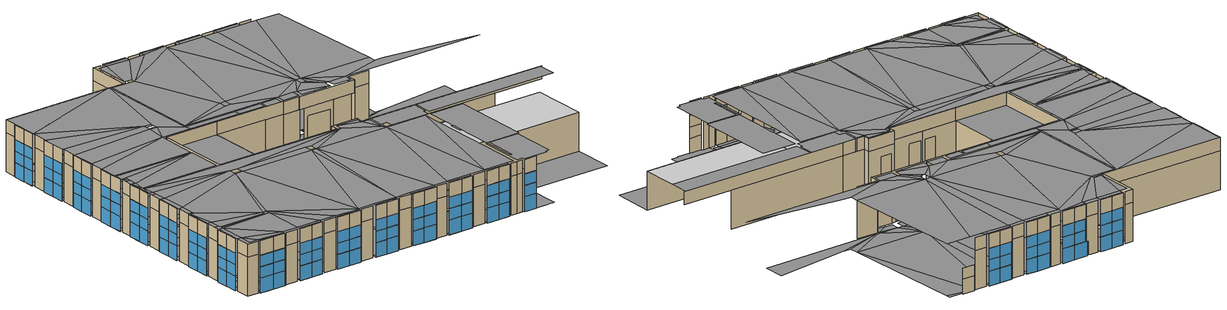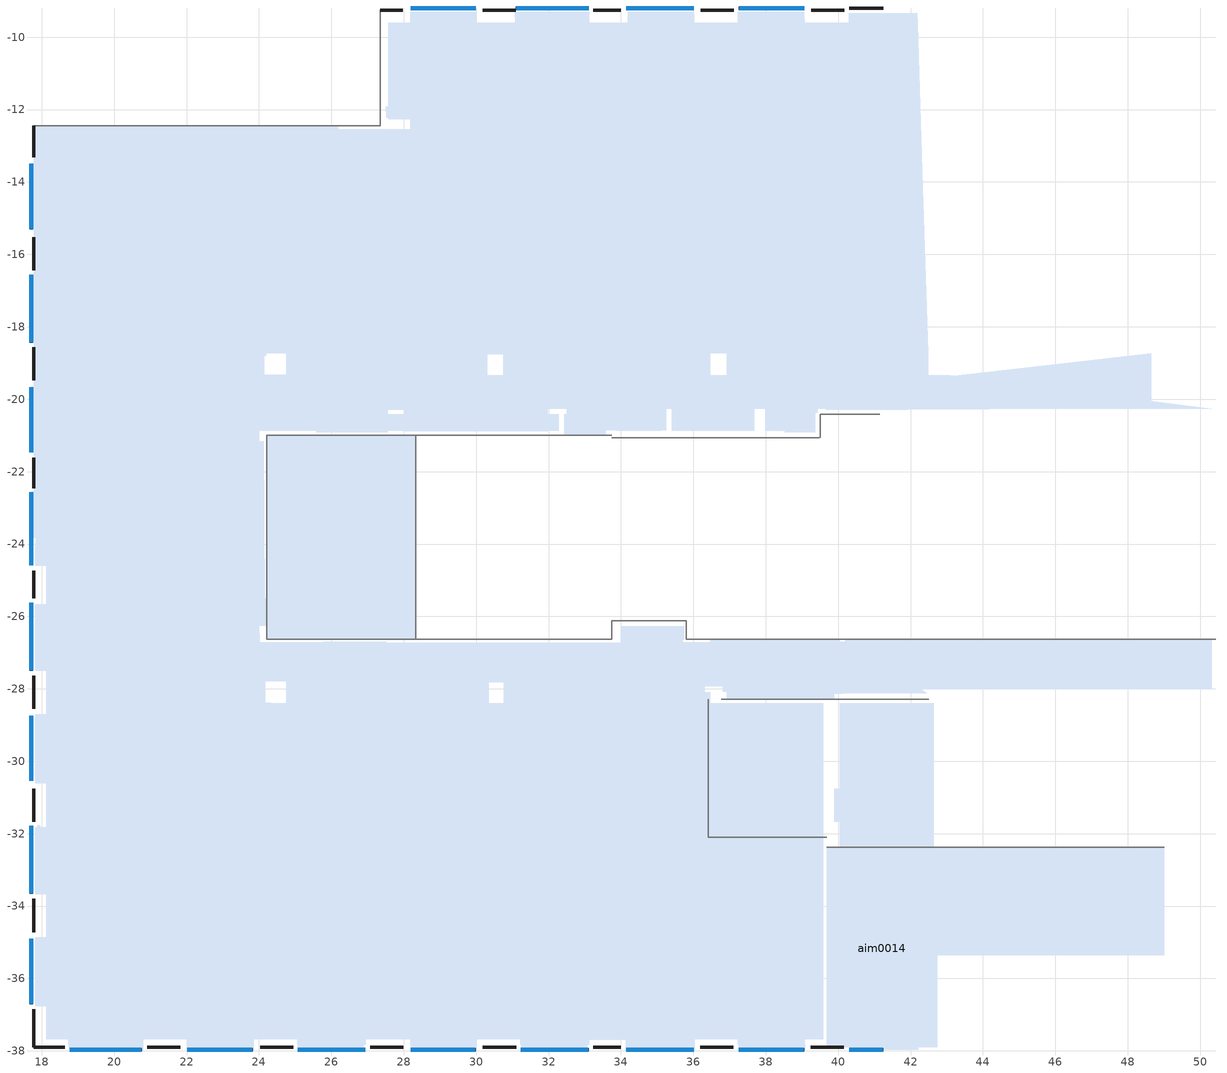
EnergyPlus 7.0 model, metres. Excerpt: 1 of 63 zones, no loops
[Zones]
aim0014
 floor to aim1215 (construction-23): 17.71,-23.83 17.71,-22.54 17.78,-22.54 17.78,-23.83 z3.66; 17.71,-21.48 17.71,-19.65 17.78,-19.65 17.78,-21.48 z3.66; 17.71,-18.43 17.78,-16.61 24.14,-18.74 17.78,-18.43 z3.66; 17.71,-18.43 17.71,-16.61 17.78,-16.61 z3.66; 17.71,-15.31 17.71,-13.49 17.78,-13.49 17.78,-15.31 z3.66; 17.78,-23.83 17.78,-22.54 23.99,-20.87 23.99,-23.83 z3.66; 17.78,-22.54 17.78,-21.48 23.99,-20.87 z3.66; 17.78,-21.48 17.78,-19.65 24.14,-19.35 23.99,-20.87 z3.66; 17.78,-19.65 17.78,-18.43 24.14,-18.74 24.14,-19.35 z3.66; 17.78,-16.61 17.78,-15.31 24.14,-18.74 z3.66; 17.78,-15.31 26.2,-12.45 24.75,-18.74 24.14,-18.74 z3.66; 17.78,-15.31 17.78,-13.49 17.78,-12.45 26.2,-12.45 z3.66; 17.82,-36.77 17.82,-34.86 18.13,-34.86 18.13,-36.77 z3.66; 17.82,-33.65 17.82,-31.82 18.13,-33.65 z3.66; 17.82,-31.82 18.13,-31.82 21.7,-34.41 18.13,-33.65 z3.66; 17.82,-30.6 17.82,-28.7 18.13,-28.7 18.13,-30.6 z3.66; 17.82,-27.48 17.98,-26.72 18.13,-27.48 z3.66; 17.82,-27.48 17.82,-25.66 17.98,-26.57 17.98,-26.72 z3.66; 17.82,-25.66 18.13,-25.66 17.98,-26.57 z3.66; 17.82,-24.59 17.82,-23.99 23.99,-23.99 18.13,-24.59 z3.66; 17.98,-26.72 34.03,-26.72 24.75,-27.79 24.14,-27.79 z3.66; 17.98,-26.72 24.14,-27.79 18.13,-27.48 z3.66; 17.98,-26.57 18.13,-25.66 23.99,-23.99 23.99,-26.57 z3.66; 18.13,-37.68 18.13,-36.77 18.74,-37.68 z3.66; 18.13,-36.77 20.79,-37.68 20.79,-37.83 18.74,-37.68 z3.66; 18.13,-36.77 18.13,-34.86 20.79,-37.68 z3.66; 18.13,-34.86 22.01,-34.71 22.01,-37.68 20.79,-37.68 z3.66; 18.13,-34.86 18.13,-34.71 22.01,-34.71 z3.66; 18.13,-34.56 18.13,-33.65 21.7,-34.41 21.7,-34.56 z3.66; 18.13,-31.82 18.13,-30.6 24.14,-28.4 21.7,-34.41 z3.66; 18.13,-30.6 18.13,-28.7 24.14,-27.79 24.14,-28.4 z3.66; 18.13,-28.7 18.13,-27.48 24.14,-27.79 z3.66; 18.13,-25.66 18.13,-24.59 23.99,-23.99 z3.66; 18.74,-37.83 18.74,-37.68 20.79,-37.83 z3.66; 21.7,-34.41 24.14,-28.4 22.01,-34.41 z3.66; 22.01,-37.83 22.01,-37.68 23.84,-37.68 23.84,-37.83 z3.66; 22.01,-37.68 22.01,-34.71 23.84,-37.68 z3.66; 22.01,-34.71 22.01,-34.41 25.05,-37.68 23.84,-37.68 z3.66; 22.01,-34.41 26.96,-37.68 26.96,-37.83 25.05,-37.68 z3.66; 22.01,-34.41 24.14,-28.4 24.75,-28.4 26.96,-37.68 z3.66; 23.99,-20.87 24.75,-19.35 26.2,-20.41 26.27,-20.87 z3.66; 23.99,-20.87 24.14,-19.35 24.75,-19.35 z3.66; 24.75,-28.4 24.75,-27.79 30.31,-27.79 30.31,-28.4 z3.66; 24.75,-28.4 30.31,-28.4 26.96,-37.68 z3.66; 24.75,-27.79 34.03,-26.72 30.76,-27.79 30.31,-27.79 z3.66; 24.75,-19.35 24.75,-18.74 26.2,-12.45 26.2,-20.41 z3.66; 25.05,-37.83 25.05,-37.68 26.96,-37.83 z3.66; 26.2,-20.41 26.27,-20.41 26.27,-20.87 z3.66; 26.35,-20.26 30.31,-19.35 30.76,-19.35 33.88,-20.26 z3.66; 26.35,-20.26 30.31,-18.74 30.31,-19.35 z3.66; 26.35,-20.26 26.35,-12.57 28.17,-12.57 30.31,-18.74 z3.66; 26.96,-37.68 30.31,-28.4 30,-37.68 28.17,-37.68 z3.66; 27.57,-12.27 28.17,-9.61 30,-9.61 28.17,-12.27 z3.66; 27.57,-12.27 27.57,-9.61 28.17,-9.61 z3.66; 28.17,-37.83 28.17,-37.68 30,-37.68 30,-37.83 z3.66; 28.17,-12.57 33.12,-9.61 30.76,-18.74 30.31,-18.74 z3.66; 28.17,-12.57 28.17,-12.27 30,-9.61 31.22,-9.61 z3.66; 28.17,-12.57 31.22,-9.61 33.12,-9.3 33.12,-9.61 z3.66; 28.17,-9.61 28.17,-9.3 30,-9.3 30,-9.61 z3.66; 30,-37.68 30.76,-28.4 33.12,-37.68 31.22,-37.68 z3.66; 30,-37.68 30.31,-28.4 30.76,-28.4 z3.66; 30.76,-28.4 36.47,-28.4 34.19,-37.68 33.12,-37.68 z3.66; 30.76,-28.4 34.03,-26.72 36.32,-28.09 36.47,-28.4 z3.66; 30.76,-28.4 30.76,-27.79 34.03,-26.72 z3.66; 30.76,-19.35 30.76,-18.74 36.47,-18.74 33.88,-20.26 z3.66; 30.76,-18.74 33.12,-9.61 36.47,-18.74 z3.66; 31.22,-37.83 31.22,-37.68 33.12,-37.68 33.12,-37.83 z3.66; 31.22,-9.61 31.22,-9.3 33.12,-9.3 z3.66; 32.44,-21 32.44,-20.41 33.58,-20.41 33.58,-21 z3.66; 33.12,-9.61 34.19,-9.61 36.01,-9.61 36.47,-18.74 z3.66; 33.88,-20.87 33.88,-20.26 35.1,-20.26 35.1,-20.87 z3.66; 33.88,-20.26 36.47,-18.74 35.4,-20.26 35.1,-20.26 z3.66; 34.03,-26.72 34.03,-26.27 35.71,-26.72 36.32,-28.09 z3.66; 34.03,-26.27 35.71,-26.27 35.71,-26.72 z3.66; 34.19,-37.83 34.19,-37.68 36.01,-37.68 36.01,-37.83 z3.66; 34.19,-37.68 36.47,-28.4 37.23,-37.68 36.01,-37.68 z3.66; 34.19,-9.61 34.19,-9.3 36.01,-9.3 36.01,-9.61 z3.66; 35.4,-20.87 35.4,-20.26 37.69,-20.87 z3.66; 35.4,-20.26 36.47,-19.35 37.69,-20.26 37.69,-20.87 z3.66; 35.4,-20.26 36.47,-18.74 36.47,-19.35 z3.66; 35.71,-26.72 36.32,-26.72 36.32,-28.09 z3.66; 36.01,-9.61 37.23,-9.61 36.93,-18.74 36.47,-18.74 z3.66; 36.32,-28.09 36.47,-28.09 36.47,-28.4 z3.66; 36.47,-28.4 39.59,-28.4 37.23,-37.68 z3.66; 36.47,-27.79 36.47,-26.63 40.05,-26.63 40.05,-27.79 39.89,-27.79 39.89,-28.29 36.93,-28.29 36.93,-27.79 z3.66; 36.47,-19.35 36.93,-19.35 37.69,-20.26 z3.66; 36.93,-19.35 36.93,-18.74 37.99,-20.26 37.69,-20.26 z3.66; 36.93,-18.74 39.36,-20.26 37.99,-20.26 z3.66; 36.93,-18.74 42.48,-18.74 42.48,-19.35 39.36,-20.26 z3.66; 36.93,-18.74 40.35,-9.61 42.18,-9.61 42.48,-18.74 z3.66; 36.93,-18.74 37.23,-9.61 39.06,-9.61 40.35,-9.61 z3.66; 37.23,-37.83 37.23,-37.68 39.06,-37.68 39.06,-37.83 z3.66; 37.23,-37.68 39.59,-28.4 39.59,-37.68 39.06,-37.68 z3.66; 37.23,-9.61 37.23,-9.3 39.06,-9.3 39.06,-9.61 z3.66; 37.99,-20.87 37.99,-20.26 39.36,-20.26 39.36,-20.87 z3.66; 39.36,-20.26 42.48,-19.35 43.09,-19.35 50.32,-20.26 z3.66; 39.89,-37.68 39.89,-34.41 40.05,-34.41 40.05,-36.77 40.2,-36.77 40.2,-34.41 42.48,-34.41 42.48,-37.68 42.18,-37.68 42.18,-37.83 40.35,-37.83 40.35,-37.68 z3.66; 39.89,-31.67 39.89,-30.76 40.05,-30.76 40.05,-31.67 z3.66; 40.04,-34.32 40.04,-28.4 42.63,-28.4 42.63,-34.32 z3.66; 40.2,-28.02 40.2,-26.63 50.32,-26.63 50.32,-28.02 z3.66
 floor ground (construction-29): 17.81,-20.36 17.89,-20.35 18.12,-21.5 17.82,-21.5 z0; 17.81,-33.29 17.89,-33.29 18.2,-33.67 17.81,-33.67 z0; 17.82,-34.89 18.13,-34.89 18.14,-36.72 17.83,-36.72 z0; 17.83,-22.56 18.13,-22.56 18.14,-24.54 17.84,-24.54 z0; 17.84,-25.68 18.15,-25.68 18.16,-27.51 17.85,-27.51 z0; 17.85,-13.51 18.15,-13.5 18.16,-15.33 17.86,-15.33 z0; 17.86,-28.73 18.17,-28.73 18.18,-30.55 17.87,-30.55 z0; 17.87,-16.55 18.17,-16.55 18.18,-18.45 17.88,-18.45 z0; 17.88,-31.77 17.96,-31.77 17.96,-31.85 17.89,-33.29 z0; 17.88,-19.67 18.19,-19.67 18.12,-21.5 17.89,-20.35 z0; 17.89,-33.29 17.96,-31.85 18.18,-31.85 18.2,-33.67 z0; 18.12,-33.82 18.2,-33.82 20.81,-37.69 18.13,-34.89 z0; 18.12,-21.5 23.98,-21.16 24.16,-25.49 18.13,-22.56 z0; 18.12,-21.5 18.19,-19.67 23.98,-20.85 23.98,-21.16 z0; 18.13,-34.89 20.81,-37.69 18.75,-37.63 18.14,-36.72 z0; 18.13,-22.56 24.16,-25.49 18.14,-24.54 z0; 18.14,-36.72 18.75,-37.63 18.14,-37.63 z0; 18.14,-24.54 24.16,-25.49 24.01,-26.26 18.15,-25.68 z0; 18.15,-12.59 28.27,-12.53 28.27,-12.61 18.15,-13.5 z0; 18.15,-25.68 24.02,-26.71 24.18,-27.78 18.16,-27.51 z0; 18.15,-25.68 24.01,-26.26 24.02,-26.71 z0; 18.15,-13.5 28.27,-12.61 24.2,-18.72 18.16,-15.33 z0; 18.16,-27.51 24.18,-27.78 24.18,-28.39 18.17,-28.73 z0; 18.16,-15.33 24.2,-18.72 24.12,-18.8 18.17,-16.55 z0; 18.17,-28.73 24.18,-28.39 18.18,-31.85 18.18,-30.55 z0; 18.17,-16.55 24.12,-18.8 18.19,-19.67 18.18,-18.45 z0; 18.18,-31.85 24.18,-28.39 24.33,-28.46 18.2,-33.67 z0; 18.19,-19.67 24.12,-18.8 24.13,-19.33 23.98,-20.85 z0; 18.2,-33.67 24.33,-28.46 23.85,-37.67 22.03,-37.68 z0; 18.2,-33.67 22.03,-37.68 20.81,-37.69 18.2,-33.82 z0; 18.75,-37.63 20.81,-37.69 20.81,-38 19.29,-37.93 z0; 18.75,-37.63 19.29,-37.93 18.75,-37.93 z0; 19.29,-37.93 20.81,-38 19.29,-38 z0; 22.03,-37.68 23.85,-37.67 23.86,-37.98 22.03,-37.99 z0; 23.85,-37.67 24.33,-28.46 25.07,-37.67 z0; 23.98,-20.85 24.13,-19.33 24.81,-19.32 25.58,-20.84 z0; 23.98,-21.16 24.14,-21.16 24.16,-25.49 z0; 24.01,-26.26 24.16,-25.49 24.32,-25.49 24.32,-26.25 z0; 24.02,-26.71 27.52,-26.69 24.79,-27.77 24.18,-27.78 z0; 24.12,-18.8 24.2,-18.72 24.2,-18.8 z0; 24.18,-28.39 24.33,-28.38 24.33,-28.46 z0; 24.2,-18.72 28.27,-12.61 24.81,-18.72 z0; 24.29,-21.15 24.97,-21.15 24.98,-21.23 24.32,-25.49 z0; 24.32,-25.49 24.98,-21.23 28.13,-26 28.05,-26.38 z0; 24.32,-25.49 28.05,-26.38 24.32,-26.41 24.32,-26.25 z0; 24.33,-28.46 24.79,-28.46 26.9,-37.65 25.07,-37.67 z0; 24.79,-27.77 27.52,-26.69 27.52,-26.77 24.79,-28.46 z0; 24.79,-28.46 30.35,-28.43 28.19,-37.65 26.9,-37.65 z0; 24.79,-28.46 27.52,-26.77 30.34,-27.82 30.35,-28.43 z0; 24.81,-18.72 27.56,-20.3 25.58,-20.84 24.81,-19.32 z0; 24.81,-18.72 28.27,-12.61 30.29,-18.76 27.56,-20.3 z0; 24.98,-21.23 28.17,-21.21 28.2,-26 28.13,-26 z0; 25.07,-37.67 26.9,-37.65 26.9,-37.96 25.07,-37.97 z0; 25.58,-20.84 27.56,-20.3 27.56,-20.91 25.58,-20.92 z0; 27.51,-11.93 27.59,-11.93 27.51,-12.23 z0; 27.51,-12.23 27.59,-11.93 28.18,-9.64 28.88,-12.22 z0; 27.52,-26.77 33.99,-26.73 30.8,-27.81 30.34,-27.82 z0; 27.56,-20.3 30.29,-18.76 30.29,-19.37 28.02,-20.3 z0; 27.57,-9.64 28.18,-9.64 27.59,-11.93 z0; 28.02,-20.3 30.29,-19.37 31.98,-20.88 28.02,-20.9 z0; 28.05,-26.38 28.13,-26 28.13,-26.46 28.05,-26.46 z0; 28.18,-9.33 30.01,-9.32 28.18,-9.64 z0; 28.18,-9.64 30.01,-9.32 30.01,-9.63 28.88,-12.22 z0; 28.19,-37.65 30.02,-37.64 30.02,-37.94 28.2,-37.95 z0; 28.19,-37.65 30.35,-28.43 31.24,-37.63 30.02,-37.64 z0; 28.27,-12.61 31.24,-12.59 30.29,-18.76 z0; 28.88,-12.22 30.01,-9.63 31.24,-12.28 28.88,-12.3 z0; 30.01,-9.63 31.07,-9.62 31.24,-12.28 z0; 30.29,-18.76 31.24,-12.59 36.46,-18.72 30.75,-18.76 z0; 30.29,-19.37 30.75,-19.37 31.98,-20.27 31.98,-20.88 z0; 30.35,-28.43 30.8,-28.42 31.24,-37.63 z0; 30.75,-18.76 32.51,-20.27 31.98,-20.27 30.75,-19.37 z0; 30.75,-18.76 36.46,-18.72 32.51,-20.27 z0; 30.8,-27.81 33.99,-26.73 36.28,-27.93 30.8,-28.42 z0; 30.8,-28.42 36.31,-32.27 36.32,-34.55 31.24,-37.63 z0; 30.8,-28.42 36.28,-27.93 36.31,-32.27 z0; 31.07,-9.32 33.05,-9.31 31.07,-9.62 z0; 31.07,-9.62 33.05,-9.31 33.05,-9.61 31.24,-12.28 z0; 31.24,-37.63 36.32,-34.55 33.07,-37.69 32.23,-37.93 z0; 31.24,-37.63 32.23,-37.93 31.24,-37.93 z0; 31.24,-12.28 33.05,-9.61 33.74,-9.61 33.74,-9.68 z0; 31.24,-12.28 33.74,-9.68 34.2,-9.68 31.24,-12.59 z0; 31.24,-12.59 34.2,-9.68 36.02,-9.67 36.46,-18.72 z0; 32.23,-37.93 33.07,-37.69 33.07,-38 32.23,-38 z0; 32.44,-20.8 32.51,-20.8 32.44,-20.88 z0; 32.44,-20.88 32.51,-20.8 35.25,-20.25 35.25,-20.86 z0; 32.51,-20.27 36.46,-18.72 35.25,-20.25 32.51,-20.8 z0; 33.07,-37.69 36.32,-34.55 36.33,-34.86 34.13,-37.69 z0; 33.99,-26.27 35.67,-26.64 35.67,-26.72 33.99,-26.73 z0; 33.99,-26.27 35.74,-26.26 35.74,-26.64 35.67,-26.64 z0; 33.99,-26.73 35.67,-26.72 36.82,-27.93 36.28,-27.93 z0; 34.13,-37.69 36.33,-34.86 37.26,-37.67 36.04,-37.68 z0; 34.13,-37.69 36.04,-37.68 36.04,-37.98 34.14,-37.99 z0; 34.19,-9.3 34.35,-9.3 34.35,-9.37 34.2,-9.68 z0; 34.2,-9.68 34.35,-9.37 36.02,-9.36 36.02,-9.67 z0; 35.25,-20.25 36.46,-18.72 36.46,-19.33 35.55,-20.25 z0; 35.55,-20.25 37.53,-20.24 37.54,-20.85 35.56,-20.86 z0; 35.55,-20.25 36.46,-19.33 36.92,-19.33 37.53,-20.24 z0; 35.67,-26.72 40.39,-26.69 40.39,-26.77 37.81,-28.08 z0; 35.67,-26.72 37.81,-28.08 36.82,-27.93 z0; 36.02,-9.67 37.24,-9.66 36.92,-18.72 36.46,-18.72 z0; 36.31,-32.27 39.58,-32.25 39.59,-33.55 39.52,-33.55 z0; 36.31,-32.27 39.52,-33.55 38.61,-34.54 36.32,-34.55 z0; 36.33,-34.86 38,-34.93 39.08,-37.66 37.26,-37.67 z0; 36.33,-34.86 38,-34.85 38,-34.93 z0; 36.82,-27.93 37.81,-28.08 36.82,-28.08 z0; 36.92,-18.72 42.47,-18.69 39.67,-20.23 39.44,-20.23 z0; 36.92,-18.72 37.99,-20.24 37.53,-20.24 36.92,-19.33 z0; 36.92,-18.72 39.44,-20.23 37.99,-20.24 z0; 36.92,-18.72 39.07,-9.65 40.29,-9.64 42.47,-18.69 z0; 36.92,-18.72 37.24,-9.66 37.24,-9.36 39.07,-9.65 z0; 37.24,-9.36 39.07,-9.35 39.07,-9.65 z0; 37.26,-37.67 39.08,-37.66 39.08,-37.96 37.26,-37.97 z0; 37.81,-28.08 40.39,-26.77 42.45,-28.13 37.81,-28.15 z0; 37.99,-20.24 39.44,-20.23 39.44,-20.38 39.36,-20.38 z0; 37.99,-20.24 39.36,-20.38 38.53,-20.84 37.99,-20.85 z0; 38,-34.93 39.52,-34.92 39.54,-37.66 39.08,-37.66 z0; 38.53,-20.84 39.36,-20.38 39.37,-20.91 38.53,-20.92 z0; 38.61,-34.54 39.52,-33.55 39.52,-34.61 38.61,-34.62 z0; 39.67,-20.23 42.47,-18.69 42.48,-19.37 39.67,-20.3 z0; 39.67,-20.3 43.09,-19.37 48.64,-18.73 48.65,-20.25 z0; 39.67,-20.3 42.48,-19.37 43.09,-19.37 z0; 39.68,-37.9 39.68,-32.38 49,-32.38 49,-35.36 42.73,-35.36 42.73,-37.9 42.21,-37.9 42.21,-37.97 40.3,-37.97 40.3,-37.9 z0; 40.29,-9.34 42.19,-9.63 42.47,-18.69 40.29,-9.64 z0; 40.29,-9.34 42.19,-9.33 42.19,-9.63 z0
 floor to aim42173 (construction-33): 24.21,-26.63 24.21,-21 28.34,-21 28.34,-26.63 z2.74
 floor to aim67589 (construction-23): 26.27,-20.87 26.27,-20.41 30.26,-20.41 30.26,-20.87 z3.66
 floor to aim67780 (construction-23): 30.26,-20.87 30.26,-20.41 32.28,-20.41 32.28,-20.87 z3.66
 wall outside (construction-12): 17.71,-34.91 17.71,-35.77 17.71,-36.71 / 17.71,-31.79 17.71,-32.73 17.71,-33.66 / 17.71,-28.74 17.71,-29.68 17.71,-30.54 / 17.71,-25.62 17.71,-26.63 17.71,-27.5 / 17.71,-22.57 17.71,-23.58 17.71,-24.59 / 17.71,-19.67 17.71,-20.53 17.71,-21.47 / 17.71,-16.56 17.71,-17.5 17.71,-18.44 / 17.71,-13.5 17.71,-14.44 17.71,-15.3 / 18.77,-37.97 19.84,-37.97 20.75,-37.97 / 22.02,-37.97 22.96,-37.97 23.82,-37.97 / 25.07,-37.97 26.01,-37.97 26.94,-37.97 / 28.19,-37.97 29.05,-37.97 29.99,-37.97 / 29.99,-9.19 29.05,-9.19 28.19,-9.19 / 31.24,-37.97 32.1,-37.97 33.11,-37.97 / 33.11,-9.19 32.1,-9.19 / 34.14,-37.97 35.15,-37.97 36.02,-37.97 / 36.02,-9.19 35.15,-9.19 34.14,-9.19 / 37.26,-37.97 38.2,-37.97 39.06,-37.97 / 39.06,-9.19 38.2,-9.19 37.26,-9.19 / 40.31,-37.97 41.25,-37.97 / 41.25,-9.19 40.31,-9.19 z0:1.04; 17.71,-34.91 17.71,-35.77 17.71,-36.71 / 17.71,-31.79 17.71,-32.73 17.71,-33.66 / 17.71,-28.74 17.71,-29.68 17.71,-30.54 / 17.71,-25.62 17.71,-26.63 17.71,-27.5 / 17.71,-22.57 17.71,-23.58 17.71,-24.59 / 17.71,-19.67 17.71,-20.53 17.71,-21.47 / 17.71,-16.56 17.71,-17.5 17.71,-18.44 / 17.71,-13.5 17.71,-14.44 17.71,-15.3 / 18.77,-37.97 19.84,-37.97 20.75,-37.97 / 22.02,-37.97 22.96,-37.97 23.82,-37.97 / 25.07,-37.97 26.01,-37.97 26.94,-37.97 / 28.19,-37.97 29.05,-37.97 29.99,-37.97 / 29.99,-9.19 29.05,-9.19 28.19,-9.19 / 31.24,-37.97 32.1,-37.97 33.11,-37.97 / 33.11,-9.19 32.1,-9.19 31.24,-9.19 / 34.14,-37.97 35.15,-37.97 36.02,-37.97 / 36.02,-9.19 35.15,-9.19 34.14,-9.19 / 37.26,-37.97 38.2,-37.97 39.06,-37.97 / 39.06,-9.19 38.2,-9.19 37.26,-9.19 / 40.31,-37.97 41.25,-37.97 / 41.25,-9.19 40.31,-9.19 z1.04:1.84; 17.71,-34.91 17.71,-35.77 17.71,-36.71 / 17.71,-31.79 17.71,-32.73 17.71,-33.66 / 17.71,-28.74 17.71,-29.68 17.71,-30.54 / 17.71,-25.62 17.71,-26.63 17.71,-27.5 / 17.71,-22.57 17.71,-23.58 17.71,-24.59 / 17.71,-19.67 17.71,-20.53 17.71,-21.47 / 17.71,-16.56 17.71,-17.5 17.71,-18.44 / 17.71,-13.5 17.71,-14.44 17.71,-15.3 / 18.77,-37.97 19.84,-37.97 20.76,-37.97 / 22.02,-37.97 22.96,-37.97 23.82,-37.97 / 25.07,-37.97 26.01,-37.97 26.94,-37.97 / 28.19,-37.97 29.05,-37.97 29.99,-37.97 / 29.99,-9.19 29.05,-9.19 28.19,-9.19 / 31.24,-37.97 32.1,-37.97 33.11,-37.97 / 33.11,-9.19 32.1,-9.19 31.24,-9.19 / 34.14,-37.97 35.15,-37.97 36.02,-37.97 / 36.02,-9.19 35.15,-9.19 34.14,-9.19 / 37.26,-37.97 38.2,-37.97 39.06,-37.97 / 39.06,-9.19 38.2,-9.19 37.26,-9.19 / 40.31,-37.97 41.25,-37.97 z1.84:2.64; 31.09,-9.19,0 31.09,-9.19,0.97 31.24,-9.19,0.97 31.24,-9.19,1.04 32.1,-9.19,1.04 32.1,-9.19,0
 wall outside (construction-70): 17.71,-34.91 17.71,-35.77 17.71,-36.71 / 17.71,-31.79 17.71,-32.73 17.71,-33.66 / 17.71,-28.74 17.71,-29.68 17.71,-30.54 / 17.71,-25.62 17.71,-26.63 17.71,-27.5 / 17.71,-22.57 17.71,-23.58 17.71,-24.59 / 17.71,-19.67 17.71,-20.53 17.71,-21.47 / 17.71,-16.56 17.71,-17.5 17.71,-18.44 / 17.71,-13.5 17.71,-14.44 17.71,-15.3 / 18.77,-37.97 19.84,-37.97 20.76,-37.97 / 22.02,-37.97 22.96,-37.97 23.82,-37.97 / 25.07,-37.97 26.01,-37.97 26.94,-37.97 / 28.19,-37.97 29.05,-37.97 29.99,-37.97 / 29.99,-9.19 29.05,-9.19 28.19,-9.19 / 31.24,-37.97 32.1,-37.97 33.11,-37.97 / 33.11,-9.19 32.1,-9.19 31.24,-9.19 / 34.14,-37.97 35.15,-37.97 36.02,-37.97 / 36.02,-9.19 35.15,-9.19 34.14,-9.19 / 37.26,-37.97 38.2,-37.97 39.06,-37.97 / 39.06,-9.19 38.2,-9.19 37.26,-9.19 / 40.31,-37.97 41.25,-37.97 z2.64:3.66; 17.78,-36.85 17.78,-37.9 18.63,-37.9 / 17.78,-33.8 17.78,-34.72 / 17.78,-30.76 17.78,-31.67 / 17.78,-27.63 17.78,-28.55 / 17.78,-24.74 17.78,-25.5 / 17.78,-21.62 17.78,-22.45 / 17.78,-18.57 17.78,-19.48 / 17.78,-15.52 17.78,-16.44 / 17.78,-12.45 17.78,-13.31 / 20.91,-37.9 21.83,-37.9 / 24.03,-37.9 24.94,-37.9 / 27.07,-37.9 27.98,-37.9 / 27.98,-9.26 27.34,-9.26 / 30.19,-37.9 31.1,-37.9 / 33.23,-37.9 33.99,-37.9 / 33.99,-9.26 33.23,-9.26 / 36.2,-37.9 37.11,-37.9 / 37.12,-9.26 36.2,-9.26 / 39.24,-37.9 39.68,-37.9 40.15,-37.9 / 40.17,-9.26 39.25,-9.26 z0:2.74; 17.78,-36.85 17.78,-37.9 18.63,-37.9 / 17.78,-33.8 17.78,-34.72 / 17.78,-30.76 17.78,-31.67 / 17.78,-27.63 17.78,-28.55 / 17.78,-24.74 17.78,-25.5 / 17.78,-21.62 17.78,-22.45 / 17.78,-18.57 17.78,-19.48 / 17.78,-15.52 17.78,-16.44 / 17.78,-12.45 17.78,-13.31 / 20.91,-37.9 21.83,-37.9 / 24.03,-37.9 24.94,-37.9 / 27.07,-37.9 27.98,-37.9 / 27.98,-9.26 27.34,-9.26 / 31.1,-9.26 30.19,-9.26 / 30.19,-37.9 31.1,-37.9 / 33.23,-37.9 33.99,-37.9 / 33.99,-9.26 33.23,-9.26 / 36.2,-37.9 37.11,-37.9 / 37.12,-9.26 36.2,-9.26 / 39.24,-37.9 39.68,-37.9 40.15,-37.9 / 40.17,-9.26 39.25,-9.26 z2.74:3.66; 30.19,-9.26,0 30.19,-9.26,2.74 31.1,-9.26,2.74 31.1,-9.26,0.98 30.95,-9.26,0.98 30.95,-9.26,0
 wall to aim1108 (construction-31): 27.34,-9.26 27.34,-12.45 17.78,-12.45 z2.74:3.66; 26.46,-12.45 25.55,-12.45 z0:2.13; 27.34,-9.26 27.34,-12.45 z0:2.74; 17.78,-12.45,2.74 27.34,-12.45,2.74 27.34,-12.45,0 26.46,-12.45,0 26.46,-12.45,2.13 25.55,-12.45,2.13 25.55,-12.45,0 17.78,-12.45,0
 wall to aim42173 (construction-31): 28.34,-26.63 24.21,-26.63 24.21,-21 28.34,-21 z2.74:3.66
 wall to aim42502 (construction-31): 28.34,-26.63 28.34,-22.93 z0:2.74; 30.88,-26.63 29.96,-26.63 z0:2.13; 28.34,-26.63,0 28.34,-26.63,2.74 31.04,-26.63,2.74 31.04,-26.63,0 30.88,-26.63,0 30.88,-26.63,2.13 29.96,-26.63,2.13 29.96,-26.63,0
 wall to aim42648 (construction-31): 33.74,-26.12 33.74,-26.63 28.34,-26.63 z2.74:3.66
 wall to aim42094 (construction-31): 28.34,-22.93 28.34,-21 32.26,-21 33.74,-21 z0:2.74
 wall to aim42214 (construction-31): 28.34,-21 33.74,-21 z2.74:3.66
 wall to aim42394 (construction-31): 32.12,-26.63 31.2,-26.63 z0:2.13; 33.74,-26.12 33.74,-26.63 z0:2.74; 31.04,-26.63,0 31.04,-26.63,2.74 33.74,-26.63,2.74 33.74,-26.63,0 32.12,-26.63,0 32.12,-26.63,2.13 31.2,-26.63,2.13 31.2,-26.63,0
 wall to aim42727 (construction-31): 34.85,-26.12 33.94,-26.12 z0:2.13; 33.74,-26.12,0 33.74,-26.12,2.74 35.8,-26.12,2.74 35.8,-26.12,0 34.85,-26.12,0 34.85,-26.12,2.13 33.94,-26.12,2.13 33.94,-26.12,0
 wall to aim42835 (construction-31): 35.8,-26.12 33.74,-26.12 z2.74:3.66
 wall to aim43227 (construction-31): 33.74,-21.07 35.04,-21.07 z0:2.74
 wall to aim43306 (construction-31): 33.74,-21.07 34.97,-21.07 z2.74:3.66
 wall to aim42955 (construction-31): 35.04,-21.07 39.47,-21.07 / 36.35,-26.63 35.8,-26.63 35.8,-26.12 / 37.48,-26.63 36.5,-26.63 z2.74:3.66
 wall to aim43110 (construction-31): 35.68,-21.07 37.5,-21.07 z0:2.13; 37.8,-21.07 39.21,-21.07 z0:2.74; 35.68,-21.07,0 35.68,-21.07,2.13 37.5,-21.07,2.13 37.5,-21.07,0 37.8,-21.07,0 37.8,-21.07,2.74 35.38,-21.07,2.74 35.38,-21.07,0
 wall to aim42876 (construction-31): 37.48,-26.63 35.8,-26.63 35.8,-26.12 z0:2.74
 wall to aim51986 (construction-31): 36.42,-32.04 36.42,-31.12 / 39.42,-32.1 36.68,-32.1 z0:2.13; 36.77,-28.29 39.68,-28.29 z0:2.74; 36.42,-32.1,0 36.42,-32.04,0 36.42,-32.04,2.13 36.42,-31.12,2.13 36.42,-31.12,0 36.42,-28.29,0 36.42,-28.29,2.74 36.42,-32.1,2.74; 36.42,-32.1,0 36.42,-32.1,2.74 39.68,-32.1,2.74 39.68,-32.1,0 39.42,-32.1,0 39.42,-32.1,2.13 36.68,-32.1,2.13 36.68,-32.1,0
 wall to aim44052 (construction-31): 46.61,-26.63 37.48,-26.63 z0:2.74
 wall to aim44171 (construction-31): 50.43,-26.63 37.48,-26.63 z2.74:3.66
 wall to aim44884 (construction-31): 39.5,-21.07 39.5,-20.41 41.15,-20.41 z0:2.74
 wall to aim45001 (construction-31): 39.5,-21.07 39.5,-20.41 41.15,-20.41 z2.74:3.66
 wall to aim51656 (construction-31): 49,-32.38 39.68,-32.38 z0:2.74; 39.68,-28.29,0 41.27,-28.29,0 41.27,-28.29,2.13 42.19,-28.29,2.13 42.19,-28.29,0 42.5,-28.29,0 42.5,-28.29,2.74 39.68,-28.29,2.74
 window (NPwindowType-450): 17.71,-35.77 17.71,-36.7 / 17.71,-34.91 17.71,-35.76 / 17.71,-32.73 17.71,-33.65 / 17.71,-31.79 17.71,-32.72 / 17.71,-29.68 17.71,-30.53 / 17.71,-28.74 17.71,-29.67 / 17.71,-26.63 17.71,-27.49 / 17.71,-25.62 17.71,-26.62 / 17.71,-23.58 17.71,-24.58 / 17.71,-22.57 17.71,-23.57 / 17.71,-20.53 17.71,-21.46 / 17.71,-19.67 17.71,-20.52 / 17.71,-17.5 17.71,-18.43 / 17.71,-16.56 17.71,-17.49 / 17.71,-14.44 17.71,-15.29 / 17.71,-13.5 17.71,-14.43 / 18.77,-37.97 19.83,-37.97 / 19.84,-37.97 20.74,-37.97 / 22.02,-37.97 22.95,-37.97 / 22.96,-37.97 23.81,-37.97 / 25.07,-37.97 26,-37.97 / 26.01,-37.97 26.93,-37.97 / 28.19,-37.97 29.04,-37.97 / 29.05,-37.97 29.98,-37.97 / 31.24,-37.97 32.09,-37.97 / 32.1,-37.97 33.1,-37.97 / 34.14,-37.97 35.14,-37.97 / 35.15,-37.97 36.01,-37.97 / 37.26,-37.97 38.19,-37.97 / 38.2,-37.97 39.05,-37.97 / 40.31,-37.97 41.24,-37.97 z0:1.03; 17.71,-35.77 17.71,-36.7 / 17.71,-34.91 17.71,-35.76 / 17.71,-32.73 17.71,-33.65 / 17.71,-31.79 17.71,-32.72 / 17.71,-29.68 17.71,-30.53 / 17.71,-28.74 17.71,-29.67 / 17.71,-26.63 17.71,-27.49 / 17.71,-25.62 17.71,-26.62 / 17.71,-23.58 17.71,-24.58 / 17.71,-22.57 17.71,-23.57 / 17.71,-20.53 17.71,-21.46 / 17.71,-19.67 17.71,-20.52 / 17.71,-17.5 17.71,-18.43 / 17.71,-16.56 17.71,-17.49 / 17.71,-14.44 17.71,-15.29 / 17.71,-13.5 17.71,-14.43 / 18.77,-37.97 19.83,-37.97 / 19.84,-37.97 20.74,-37.97 / 22.02,-37.97 22.95,-37.97 / 22.96,-37.97 23.81,-37.97 / 25.07,-37.97 26,-37.97 / 26.01,-37.97 26.93,-37.97 / 28.19,-37.97 29.04,-37.97 / 29.05,-37.97 29.98,-37.97 / 31.24,-37.97 32.09,-37.97 / 32.1,-37.97 33.1,-37.97 / 34.14,-37.97 35.14,-37.97 / 35.15,-37.97 36.01,-37.97 / 37.26,-37.97 38.19,-37.97 / 38.2,-37.97 39.05,-37.97 / 40.31,-37.97 41.24,-37.97 z1.04:1.83; 17.71,-35.77 17.71,-36.7 / 17.71,-34.91 17.71,-35.76 / 17.71,-32.73 17.71,-33.65 / 17.71,-31.79 17.71,-32.72 / 17.71,-29.68 17.71,-30.53 / 17.71,-28.74 17.71,-29.67 / 17.71,-26.63 17.71,-27.49 / 17.71,-25.62 17.71,-26.62 / 17.71,-23.58 17.71,-24.58 / 17.71,-22.57 17.71,-23.57 / 17.71,-20.53 17.71,-21.46 / 17.71,-19.67 17.71,-20.52 / 17.71,-17.5 17.71,-18.43 / 17.71,-16.56 17.71,-17.49 / 17.71,-14.44 17.71,-15.29 / 17.71,-13.5 17.71,-14.43 / 18.77,-37.97 19.83,-37.97 / 19.84,-37.97 20.75,-37.97 / 22.02,-37.97 22.95,-37.97 / 22.96,-37.97 23.81,-37.97 / 25.07,-37.97 26,-37.97 / 26.01,-37.97 26.93,-37.97 / 28.19,-37.97 29.04,-37.97 / 29.05,-37.97 29.98,-37.97 / 31.24,-37.97 32.09,-37.97 / 32.1,-37.97 33.1,-37.97 / 34.14,-37.97 35.14,-37.97 / 35.15,-37.97 36.01,-37.97 / 37.26,-37.97 38.19,-37.97 / 38.2,-37.97 39.05,-37.97 / 40.31,-37.97 41.24,-37.97 z1.84:2.63
 window (PwindowType-450): 29.05,-9.19 28.2,-9.19 / 29.99,-9.19 29.06,-9.19 / 32.1,-9.19 31.11,-9.19 / 33.11,-9.19 32.11,-9.19 / 35.15,-9.19 34.15,-9.19 / 36.02,-9.19 35.16,-9.19 / 38.2,-9.19 37.27,-9.19 / 39.06,-9.19 38.21,-9.19 z0:1.03; 29.05,-9.19 28.2,-9.19 / 29.99,-9.19 29.06,-9.19 / 32.1,-9.19 31.25,-9.19 / 33.11,-9.19 32.11,-9.19 / 35.15,-9.19 34.15,-9.19 / 36.02,-9.19 35.16,-9.19 / 38.2,-9.19 37.27,-9.19 / 39.06,-9.19 38.21,-9.19 z1.04:1.83; 29.05,-9.19 28.2,-9.19 / 29.99,-9.19 29.06,-9.19 / 32.1,-9.19 31.25,-9.19 / 33.11,-9.19 32.11,-9.19 / 35.15,-9.19 34.15,-9.19 / 36.02,-9.19 35.16,-9.19 / 38.2,-9.19 37.27,-9.19 / 39.06,-9.19 38.21,-9.19 z1.84:2.63
 ceiling to aim51986 (construction-33): 39.68,-32.1 39.68,-28.29 36.42,-28.29 36.42,-32.1 z2.74
 ceiling to aim51656 (construction-33): 49,-32.38 49,-28.29 39.68,-28.29 39.68,-32.38 z2.74
[Site:Location]
Braintree  MA United States: Latitude {deg}=42.213; Longitude {deg}=-71.033; Time Zone {hr}=-5.91942; Elevation {m}=26
[Site:GroundTemperature:BuildingSurface]
18.89, 18.92, 19.02, 19.12, 19.21, 19.23, 19.07, 19.32, 19.09, 19.21, 19.13, 18.96
[SizingPeriod:DesignDay] Day of Month=21; Humidity Indicating Type=Wet-Bulb
Name | Maximum Dry-Bulb Temperature {C} | Wet-Bulb at Max {C} | Barometric Pressure {Pa} | Wind Speed {m/s} | Wind Direction {deg} | Month | Day Type | Daily Dry-Bulb Temperature Range {deltaC} | Barometric Pressure {Pa}}
GBS_04R20_266135 Winter | -14.6 | -14.6 | 99400 | 3 | 320 | 1 | WinterDesignDay
GBS_04R20_266135 Summer | 30.8 | 22.4 |  | 0 | 0 | 7 | SummerDesignDay | 10.9 | 99800
[BUILDING]
Project Name: Building Azimuth=0; Building Terrain=Suburbs; Loads Convergence Tolerance=4E-02; Temperature Convergence Tolerance=4E-01; Solar Distribution=MinimalShadowing; Max Number of Warmup Days=25; Minimum Number of Warmup Days=6
[MATERIAL]
mat-391: Smooth, 0.01777, 0.11544, 512.591, 1256.04, 0.9, 0.75, 0.75
mat-384: Smooth, 0.01905, 0.11544, 512.591, 1381.644, 0.9, 0.75, 0.75
mat-353: Smooth, 0.01588, 0.160266, 800.923, 837.36, 0.9, 0.75, 0.75
mat-266: MediumRough, 0.20321, 1.3112, 2242.58, 837.36, 0.9, 0.75, 0.75
mat-403: Smooth, 0.08891, 0.0467298, 9.61108, 837.36, 0.9, 0.75, 0.75
mat-378: MediumRough, 0.20422, 1.73073, 1842.12, 837.36, 0.9, 0.75, 0.75
mat-223: Smooth, 0.01271, 0.0571142, 288.332, 1339.776, 0.9, 0.75, 0.75
[MATERIAL:NoMass]
mat-244: Smooth, 0.0105666
mat-448: Smooth, 1.6255
mat-465: MediumRough, 5.28331
mat-248: MediumRough, 0.366309
mat-452: Smooth, 0.170827
[MATERIAL:AirGap]
mat-464: 0.109188
[CONSTRUCTION]
PwindowType-450: Glaze-L1-PwindowType-450, Gas-L2-PwindowType-450, Glaze-L3-PwindowType-450
NPwindowType-450: Glaze-L1-NPwindowType-450, Gas-L2-NPwindowType-450, Glaze-L3-NPwindowType-450
construction-70: mat-391, mat-244, mat-384, mat-448, mat-353
construction-12: mat-266, mat-403
construction-31: mat-353, mat-464, mat-353
construction-29: mat-465, mat-378, mat-266, mat-248
construction-33: mat-223
construction-23: mat-384, mat-452, mat-248
[WindowMaterial:Glazing]
Glaze-L1-PwindowType-450; Glaze-L1-NPwindowType-450: SpectralAverage, , 0.0056, 0.402263, 0.292365, 0.370915, 0.674465, 0.161132, 0.0837022, 0, 0.84, 0.0659056, 0.996883
Glaze-L3-PwindowType-450; Glaze-L3-NPwindowType-450: SpectralAverage, , 0.006, 0.775, 0.071, 0.071, 0.881, 0.08, 0.08, 0, 0.84, 0.84, 0.9
[WindowMaterial:Gas]
Gas-L2-PwindowType-450; Gas-L2-NPwindowType-450: Air, 0.0127
[ZONE]
aim0014: 0, 0, 0, 0, 1, 1, 1.8615, 4150.05, 2229.42
